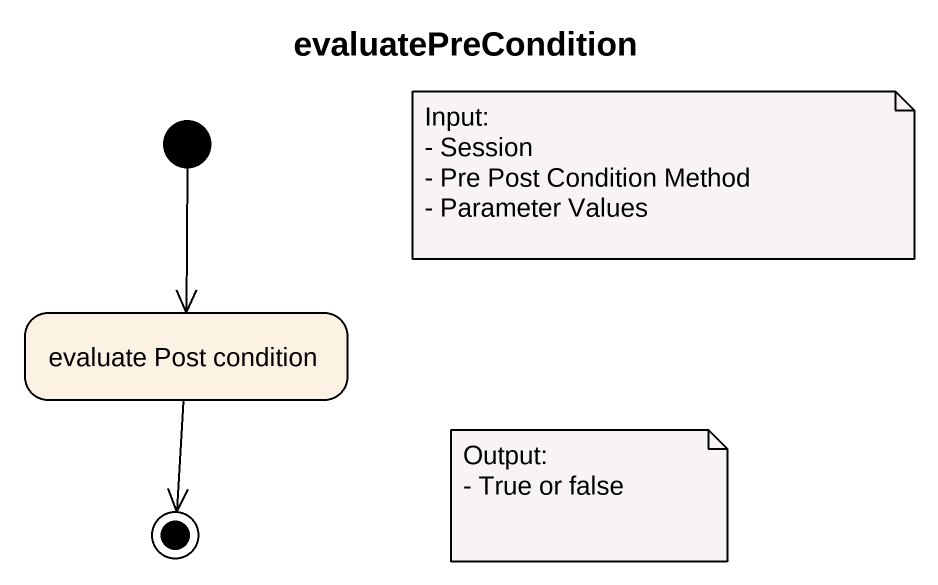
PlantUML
@startuml
title evaluatePreCondition
hide empty description
state "evaluate Post condition" as evaluate_Post_condition
[*] --> evaluate_Post_condition
evaluate_Post_condition --> [*]
note as N1
  Input:
  - Session
  - Pre Post Condition Method
  - Parameter Values
end note
note as N2
  Output:
  - True or false
end note
@enduml
